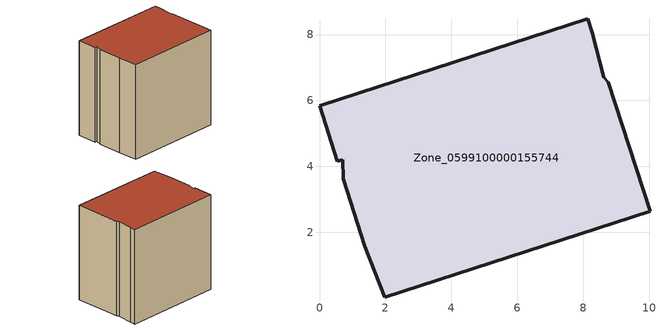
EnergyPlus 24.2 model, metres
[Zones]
Zone_0599100000155744
 floor ground (C_G): 1.98,0.03 1.38,1.57 0.72,3.62 0.71,4.21 0.54,4.16 0,5.84 8.14,8.48 8.28,8.06 8.62,6.71 8.76,6.55 10.03,2.64 z3.92
 wall outside (C_F): 8.28,8.06 8.14,8.48 0,5.84 0.54,4.16 0.71,4.21 0.72,3.62 1.38,1.57 1.98,0.03 10.03,2.64 8.76,6.55 8.62,6.71 8.28,8.06 z3.92:12.22
 roof outside (C_R): 1.38,1.57 1.98,0.03 10.03,2.64 8.76,6.55 8.62,6.71 8.28,8.06 8.14,8.48 0,5.84 0.54,4.16 0.71,4.21 0.72,3.62 z12.22
[BUILDING]
Pand.0599100000155744: North Axis=0; Terrain=City; Loads Convergence Tolerance Value=0.04; Temperature Convergence Tolerance Value=0.4; Solar Distribution=FullExterior; Maximum Number of Warmup Days=25; Minimum Number of Warmup Days=1
[Site:Location]
Rotterdam.The.Hague.AP_ZH_NLD Design_Conditions: Latitude=51.96; Longitude=4.45; Time Zone=1; Elevation=-4.5
[SITE:GROUNDTEMPERATURE:BUILDINGSURFACE]
18, 18, 18, 18, 18, 18, 18, 18, 18, 18, 18, 18
[MATERIAL] Thermal Absorptance=0.9; Solar Absorptance=0.7; Visible Absorptance=0.7
Name | Roughness | Thickness | Conductivity | Density | Specific Heat
G.TC.1946-1964 | MediumSmooth | 0.15 | 1 | 540 | 1210
F.TC.1946-1964 | Rough | 0.3 | 0.857143 | 1920 | 840
R.TC.1946-1964 | MediumRough | 0.2 | 0.235294 | 1500 | 1000
[CONSTRUCTION]
C_G: G.TC.1946-1964
C_F: F.TC.1946-1964
C_R: R.TC.1946-1964
[ZONE]
Zone_0599100000155744: Type=1; Multiplier=1; Ceiling Height=Autocalculate; Volume=Autocalculate; Floor Area=autocalculate; Part of Total Floor Area=Yes
[ZONEINFILTRATION:DESIGNFLOWRATE]
Infil_Zone_0599100000155744: Zone or ZoneList or Space or SpaceList=Zone_0599100000155744; Schedule=AlwaysOn; Design Flow Rate Calculation Method=Flow/Area; Flow Rate per Floor Area=0.003; Constant Term Coefficient=1; Temperature Term Coefficient=0; Velocity Term Coefficient=0; Velocity Squared Term Coefficient=0
[HVACTEMPLATE:ZONE:IDEALLOADSAIRSYSTEM]
Zone_0599100000155744: Maximum Heating Supply Air Temperature=50; Minimum Cooling Supply Air Temperature=13; Maximum Heating Supply Air Humidity Ratio=0.0156; Minimum Cooling Supply Air Humidity Ratio=0.0077; Heating Limit=NoLimit; Cooling Limit=NoLimit; Dehumidification Control Type=ConstantSensibleHeatRatio; Cooling Sensible Heat Ratio=0.7; Dehumidification Setpoint=60; Humidification Control Type=None; Humidification Setpoint=30; Outdoor Air Method=None; Outdoor Air Flow Rate per Person=0.00944; Outdoor Air Flow Rate per Zone Floor Area=0; Outdoor Air Flow Rate per Zone=0; Demand Controlled Ventilation Type=None; Outdoor Air Economizer Type=NoEconomizer; Heat Recovery Type=None; Sensible Heat Recovery Effectiveness=0.7; Latent Heat Recovery Effectiveness=0.65
[ZONECONTROL:THERMOSTAT]
ThermostatControl_Zone_0599100000155744: Zone or ZoneList=Zone_0599100000155744; Control Type Schedule=DualSetpointControlType; Control 1=Thermostat_Zone_0599100000155744; Temperature Difference Between Cutout And Setpoint=0
[THERMOSTATSETPOINT:DUALSETPOINT]
Thermostat_Zone_0599100000155744: Heating Setpoint Temperature Schedule=HeatingSetpoint_Zone_0599100000155744; Cooling Setpoint Temperature Schedule=CoolingSetpoint_Zone_0599100000155744
[SCHEDULE:COMPACT]
HeatingSetpoint_Zone_0599100000155744: Through: 12/31, For: AllDays, Until: 24:00, 21
CoolingSetpoint_Zone_0599100000155744: Through: 12/31, For: AllDays, Until: 24:00, 24
DualSetpointControlType: Through: 12/31, For: AllDays, Until: 24:00, 4
AlwaysOn: Through: 12/31, For: AllDays, Until: 24:00, 1
